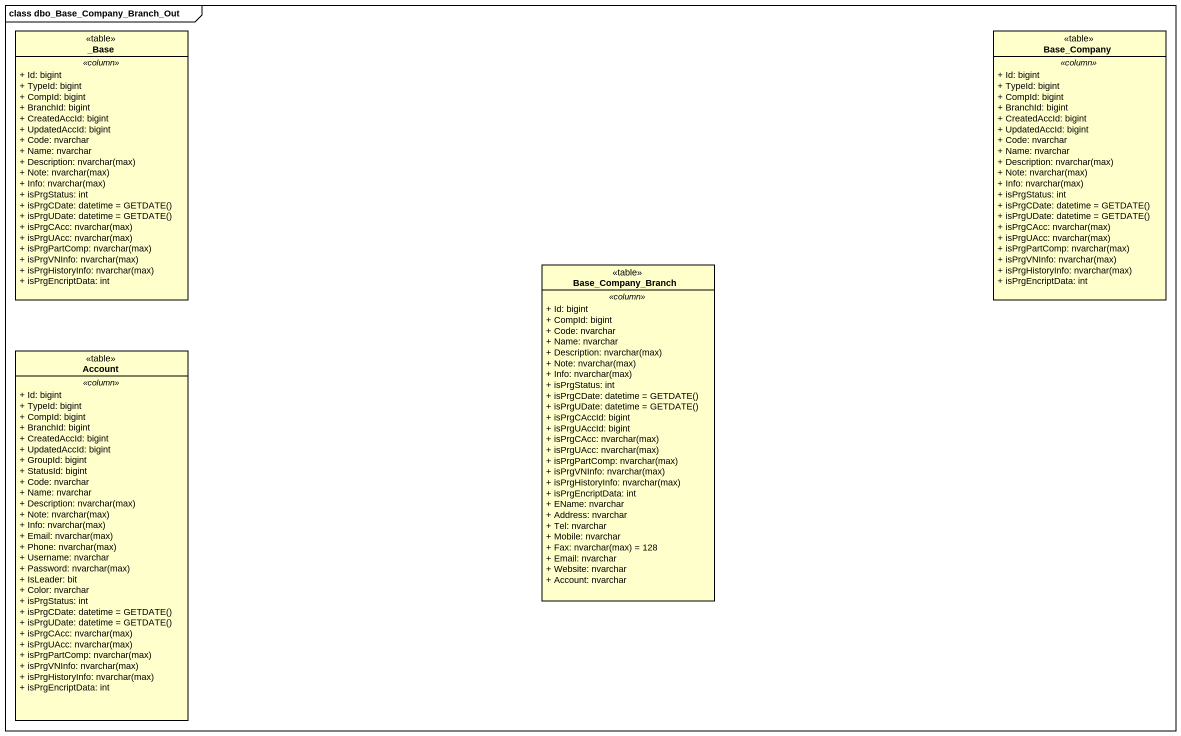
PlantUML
@startuml
mainframe class dbo_Base_Company_Branch_Out
hide circle
hide empty members
skinparam classAttributeIconSize 0
class "_Base" as Base <<table>> {
  .. <<column>> ..
  + Id: bigint
  + TypeId: bigint
  + CompId: bigint
  + BranchId: bigint
  + CreatedAccId: bigint
  + UpdatedAccId: bigint
  + Code: nvarchar
  + Name: nvarchar
  {field} + Description: nvarchar(max)
  {field} + Note: nvarchar(max)
  {field} + Info: nvarchar(max)
  + isPrgStatus: int
  {field} + isPrgCDate: datetime = GETDATE()
  {field} + isPrgUDate: datetime = GETDATE()
  {field} + isPrgCAcc: nvarchar(max)
  {field} + isPrgUAcc: nvarchar(max)
  {field} + isPrgPartComp: nvarchar(max)
  {field} + isPrgVNInfo: nvarchar(max)
  {field} + isPrgHistoryInfo: nvarchar(max)
  + isPrgEncriptData: int
}
class Base_Company <<table>> {
  .. <<column>> ..
  + Id: bigint
  + TypeId: bigint
  + CompId: bigint
  + BranchId: bigint
  + CreatedAccId: bigint
  + UpdatedAccId: bigint
  + Code: nvarchar
  + Name: nvarchar
  {field} + Description: nvarchar(max)
  {field} + Note: nvarchar(max)
  {field} + Info: nvarchar(max)
  + isPrgStatus: int
  {field} + isPrgCDate: datetime = GETDATE()
  {field} + isPrgUDate: datetime = GETDATE()
  {field} + isPrgCAcc: nvarchar(max)
  {field} + isPrgUAcc: nvarchar(max)
  {field} + isPrgPartComp: nvarchar(max)
  {field} + isPrgVNInfo: nvarchar(max)
  {field} + isPrgHistoryInfo: nvarchar(max)
  + isPrgEncriptData: int
}
class Base_Company_Branch <<table>> {
  .. <<column>> ..
  + Id: bigint
  + CompId: bigint
  + Code: nvarchar
  + Name: nvarchar
  {field} + Description: nvarchar(max)
  {field} + Note: nvarchar(max)
  {field} + Info: nvarchar(max)
  + isPrgStatus: int
  {field} + isPrgCDate: datetime = GETDATE()
  {field} + isPrgUDate: datetime = GETDATE()
  + isPrgCAccId: bigint
  + isPrgUAccId: bigint
  {field} + isPrgCAcc: nvarchar(max)
  {field} + isPrgUAcc: nvarchar(max)
  {field} + isPrgPartComp: nvarchar(max)
  {field} + isPrgVNInfo: nvarchar(max)
  {field} + isPrgHistoryInfo: nvarchar(max)
  + isPrgEncriptData: int
  + EName: nvarchar
  + Address: nvarchar
  + Tel: nvarchar
  + Mobile: nvarchar
  {field} + Fax: nvarchar(max) = 128
  + Email: nvarchar
  + Website: nvarchar
  + Account: nvarchar
}
class Account <<table>> {
  .. <<column>> ..
  + Id: bigint
  + TypeId: bigint
  + CompId: bigint
  + BranchId: bigint
  + CreatedAccId: bigint
  + UpdatedAccId: bigint
  + GroupId: bigint
  + StatusId: bigint
  + Code: nvarchar
  + Name: nvarchar
  {field} + Description: nvarchar(max)
  {field} + Note: nvarchar(max)
  {field} + Info: nvarchar(max)
  {field} + Email: nvarchar(max)
  {field} + Phone: nvarchar(max)
  + Username: nvarchar
  {field} + Password: nvarchar(max)
  + IsLeader: bit
  + Color: nvarchar
  + isPrgStatus: int
  {field} + isPrgCDate: datetime = GETDATE()
  {field} + isPrgUDate: datetime = GETDATE()
  {field} + isPrgCAcc: nvarchar(max)
  {field} + isPrgUAcc: nvarchar(max)
  {field} + isPrgPartComp: nvarchar(max)
  {field} + isPrgVNInfo: nvarchar(max)
  {field} + isPrgHistoryInfo: nvarchar(max)
  + isPrgEncriptData: int
}
@enduml
